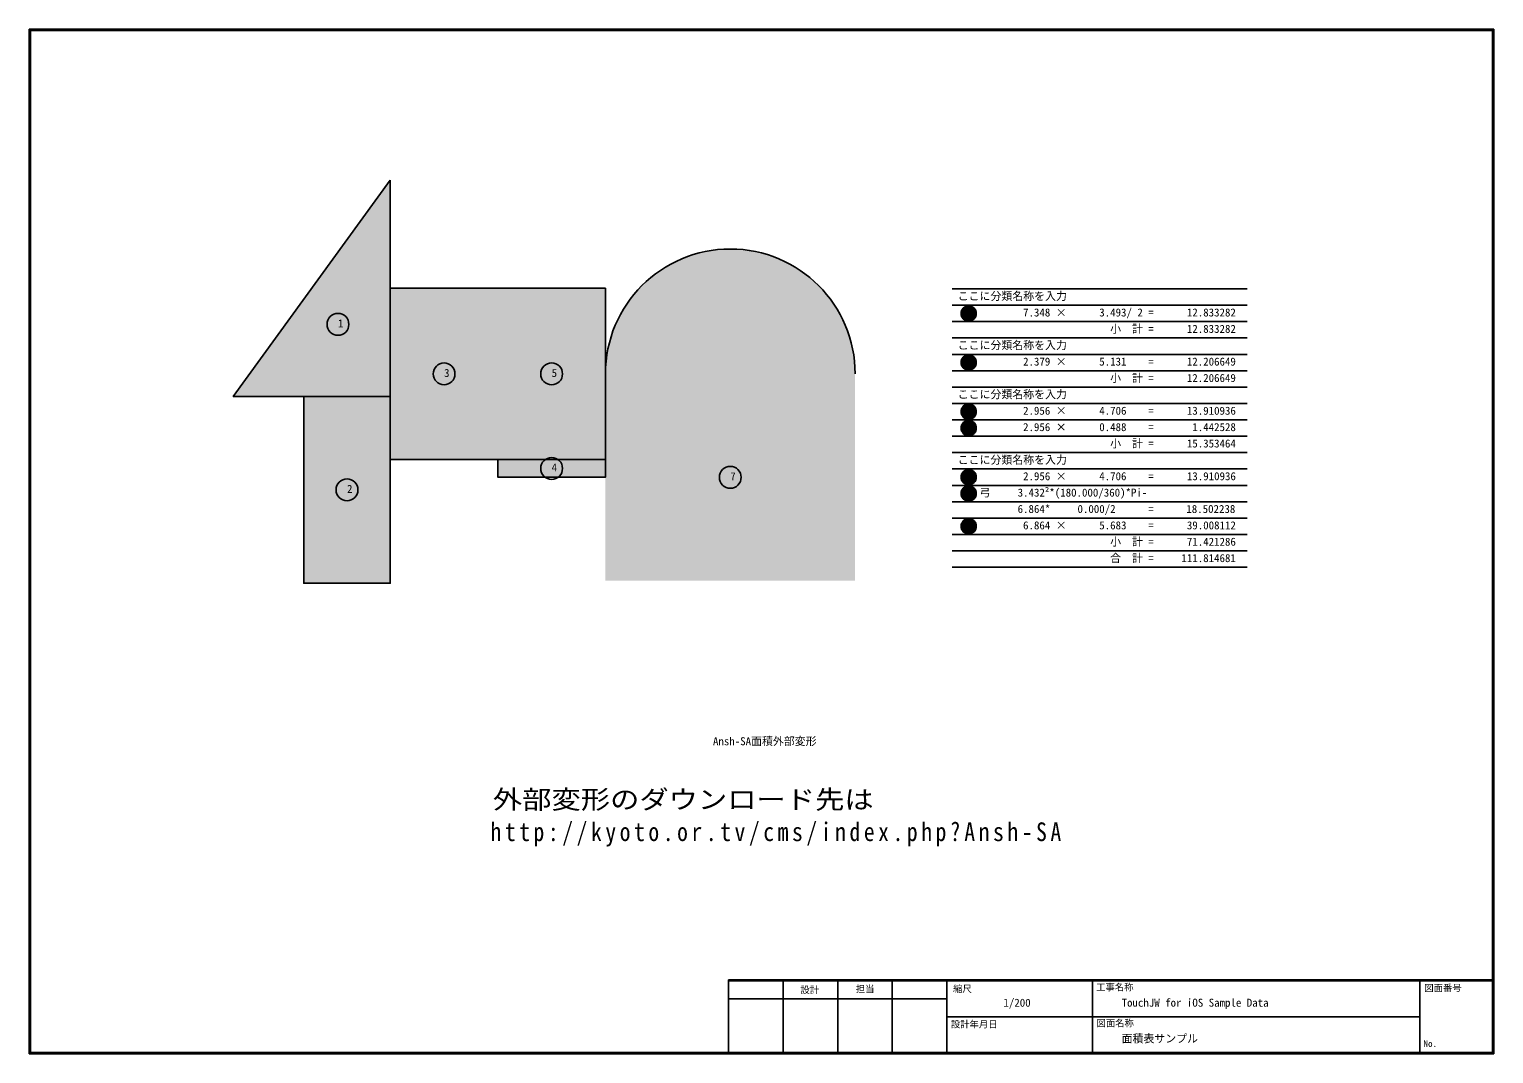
# Model space of a CAD drawing. Units: millimetres, scale not verified, with parts at other scales. Extents: x -19981 to 20270, y -14052 to 14100.
import ezdxf
from ezdxf.enums import TextEntityAlignment as Align

# ---------------------------------------------------------------- set-up
doc = ezdxf.new("R2010")
doc.units = ezdxf.units.MM
doc.header["$LTSCALE"] = 100
doc.layers.add('0-0', color=7, linetype='Continuous')
doc.layers.add('F-0', color=2, linetype='Continuous')
doc.styles.add('ＭＳ ゴシック', font='')
doc.styles.get('ＭＳ ゴシック').set_extended_font_data('MS Gothic')

msp = doc.modelspace()

# ---------------------------------------------------------------- hatches: boundary and pattern name
at = {"layer": '0-0'}
for color, points in [(4, [(-4145.6, 4629.9, -1), (2718.4, 4629.9)]), (8, [(6048.8, 6292.2, 1), (5628.8, 6292.2, 1)]), (110, [(6048.8, 4942.2, 1), (5628.8, 4942.2, 1)]), (211, [(6048.8, 3592.2, 1), (5628.8, 3592.2, 1)]), (211, [(6048.8, 3142.2, 1), (5628.8, 3142.2, 1)]), (4, [(6048.8, 1792.2, 1), (5628.8, 1792.2, 1)]), (4, [(6048.8, 1342.2, 1), (5628.8, 1342.2, 1)]), (4, [(6048.8, 442.2, 1), (5628.8, 442.2, 1)])]:
    msp.add_hatch(color=color, dxfattribs=at).paths.add_polyline_path(points)

# ---------------------------------------------------------------- linework, layer by layer
for p, q in [((5388.8, 6967.2), (13488.8, 6967.2)), ((5388.8, 6517.2), (13488.8, 6517.2)), ((5388.8, 6067.2), (13488.8, 6067.2)), ((5388.8, 5617.2), (13488.8, 5617.2)), ((5388.8, 5167.2), (13488.8, 5167.2)), ((5388.8, 4717.2), (13488.8, 4717.2)), ((5388.8, 4267.2), (13488.8, 4267.2)), ((5388.8, 3817.2), (13488.8, 3817.2)), ((5388.8, 3367.2), (13488.8, 3367.2)), ((5388.8, 2917.2), (13488.8, 2917.2)), ((5388.8, 2467.2), (13488.8, 2467.2)), ((5388.8, 2017.2), (13488.8, 2017.2)), ((5388.8, 1567.2), (13488.8, 1567.2)), ((5388.8, 1117.2), (13488.8, 1117.2)), ((5388.8, 667.2), (13488.8, 667.2)), ((5388.8, 217.2), (13488.8, 217.2)), ((5388.8, -232.8), (13488.8, -232.8)), ((5388.8, -682.8), (13488.8, -682.8))]:
    msp.add_line(p, q, dxfattribs=at)
for points in [[(-10058.3, 9956.3), (-14373.8, 4009.7), (-10058.3, 4009.7)], [(-10058.3, 9956.3), (-10058.3, 4009.7), (-12436.9, 4009.7), (-12436.9, -1121.4), (-10058.3, -1121.4), (-10058.3, 4009.7)]]:
    msp.add_lwpolyline(points, dxfattribs=at)
for points in [[(-10058.3, 6983), (-4145.6, 6983), (-4145.6, 2276.7), (-10058.3, 2276.7)], [(-7101.9, 2276.7), (-4145.6, 2276.7), (-4145.6, 1788.2), (-7101.9, 1788.2)]]:
    msp.add_lwpolyline(points, close=True, dxfattribs=at)
for centre, radius in [((5838.8, 6292.2), 210), ((-11496.8, 5991.9), 300), ((-8580.1, 4629.9), 300), ((-5623.8, 4629.9), 300), ((5838.8, 4942.2), 210), ((5838.8, 3592.2), 210), ((5838.8, 3142.2), 210), ((-5623.8, 2032.5), 300), ((-713.6, 1788.2), 300), ((-11247.6, 1444.2), 300), ((5838.8, 1792.2), 210), ((5838.8, 1342.2), 210), ((5838.8, 442.2), 210)]:
    msp.add_circle(centre, radius, dxfattribs=at)
msp.add_arc((-713.6, 4629.9), 3432, 0, 180, dxfattribs=at)
at = {"layer": '0-0', "color": 8}
msp.add_solid([(-14373.8, 4009.7), (-10058.3, 9956.3), (-10058.3, 4009.7)], dxfattribs=at)
at = {"layer": '0-0', "color": 211}
for points in [[(-10058.3, 6983), (-10058.3, 2276.7), (-7101.9, 6983), (-7101.9, 2276.7)], [(-7101.9, 1788.2), (-4145.6, 1788.2), (-7101.9, 2276.7), (-4145.6, 2276.7)]]:
    msp.add_solid(points, dxfattribs=at)
at = {"layer": '0-0', "color": 4}
for points in [[(-7101.9, 2276.7), (-4145.6, 2276.7), (-7101.9, 6983), (-4145.6, 6983)], [(-4145.6, 4629.9), (2718.4, 4629.9), (-4145.6, -1053.4), (2718.4, -1053.4)]]:
    msp.add_solid(points, dxfattribs=at)
at = {"layer": '0-0', "color": 110}
msp.add_solid([(-12436.9, 4009.7), (-12436.9, -1121.4), (-10058.3, 4009.7), (-10058.3, -1121.4)], dxfattribs=at)
at = {"layer": 'F-0'}
for p, q in [((20269.8, 14100.4), (-19980.8, 14100.4)), ((20269.8, -14052.2), (20269.8, 14100.4)), ((-19965.8, -14037.2), (-19965.8, 14085.4)), ((20239.8, 14070.4), (-19950.8, 14070.4)), ((20239.8, -14022.2), (20239.8, 14070.4)), ((-760.2, -14022.2), (-760.2, -12022.2)), ((20254.8, -12022.2), (-760.2, -12022.2)), ((20254.8, -12037.2), (-760.2, -12037.2)), ((20254.8, -12052.2), (-760.2, -12052.2)), ((739.8, -14022.2), (739.8, -12037.2)), ((2239.8, -14022.2), (2239.8, -12037.2)), ((3739.8, -14022.2), (3739.8, -12037.2)), ((5239.8, -14022.2), (5239.8, -12037.2)), ((9239.8, -14022.2), (9239.8, -12037.2)), ((18239.8, -14022.2), (18239.8, -12037.2)), ((5239.8, -12544.7), (-760.2, -12544.7)), ((5239.8, -13037.2), (18239.8, -13037.2)), ((20254.8, -14037.2), (-19965.8, -14037.2))]:
    msp.add_line(p, q, dxfattribs=at)
for points in [[(20269.8, -14052.2), (-19980.8, -14052.2), (-19980.8, 14100.4)], [(20254.8, -14037.2), (20254.8, 14085.4), (-19965.8, 14085.4)], [(20239.8, -14022.2), (-19950.8, -14022.2), (-19950.8, 14070.4)]]:
    msp.add_lwpolyline(points, dxfattribs=at)

# ---------------------------------------------------------------- texts
at = {"layer": '0-0', "style": 'ＭＳ ゴシック'}
for s, p in [('ここに分類名称を入力', (5538.8, 6592.2)), ('  1         7.348 ×      3.493/ 2 =', (5538.8, 6142.2)), (' 1', (-11646.8, 5841.9)), ('      12.833282', (10938.8, 6142.2)), ('                            小  計 =', (5538.8, 5692.2)), ('      12.833282', (10938.8, 5692.2)), ('ここに分類名称を入力', (5538.8, 5242.2)), ('  2         2.379 ×      5.131    =', (5538.8, 4792.2)), ('      12.206649', (10938.8, 4792.2)), (' 3', (-8730.1, 4479.9)), (' 5', (-5773.8, 4479.9)), ('                            小  計 =', (5538.8, 4342.2)), ('      12.206649', (10938.8, 4342.2)), ('ここに分類名称を入力', (5538.8, 3892.2)), ('  3         2.956 ×      4.706    =', (5538.8, 3442.2)), ('      13.910936', (10938.8, 3442.2)), ('  4         2.956 ×      0.488    =', (5538.8, 2992.2)), ('       1.442528', (10938.8, 2992.2)), ('                            小  計 =', (5538.8, 2542.2)), ('      15.353464', (10938.8, 2542.2)), (' 4', (-5773.8, 1882.5)), ('ここに分類名称を入力', (5538.8, 2092.2)), (' 7', (-863.6, 1638.2)), ('  5         2.956 ×      4.706    =', (5538.8, 1642.2)), ('      13.910936', (10938.8, 1642.2)), (' 2', (-11397.6, 1294.2)), ('  6 弓     3.432²*(180.000/360)*Pi-', (5538.8, 1192.2)), ('           6.864*     0.000/2      =      18.502238', (5538.8, 742.2)), ('  7         6.864 ×      5.683    =', (5538.8, 292.2)), ('      39.008112', (10938.8, 292.2)), ('                            小  計 =', (5538.8, -157.8)), ('      71.421286', (10938.8, -157.8)), ('                            合  計 =', (5538.8, -607.8)), ('     111.814681', (10938.8, -607.8)), ('Ansh-SA面積外部変形', (-1189.3, -5640.8))]:
    msp.add_text(s, height=219.9, dxfattribs=at).set_placement(p, align=Align.BOTTOM_LEFT)
at = {"layer": '0-0', "color": 2, "style": 'ＭＳ ゴシック', "width": 1.15}
msp.add_text('外部変形のダウンロード先は', height=513.2, dxfattribs=at).set_placement((-7237.9, -7475.7), align=Align.BOTTOM_LEFT)
at = {"layer": '0-0', "color": 2, "insert": (-7305.8, -8359.2), "char_height": 513.2, "attachment_point": 7, "style": 'ＭＳ ゴシック'}
msp.add_mtext('\\T1.33;\\W0.85;http://kyoto.or.tv/cms/index.php?Ansh-SA', dxfattribs=at)
at = {"layer": 'F-0', "color": 4, "style": 'ＭＳ ゴシック'}
for s, p in [('設計', (1215.2, -12446.6)), ('担当', (2735.4, -12416.2)), ('縮尺', (5411, -12416.2)), ('工事名称', (9342.2, -12371)), ('図面番号', (18361.8, -12392.2)), ('設計年月日', (5350.2, -13389.1)), ('図面名称', (9352.9, -13359)), ('No.', (18340.5, -13922))]:
    msp.add_text(s, height=183.3, dxfattribs=at).set_placement(p, align=Align.BOTTOM_LEFT)
at = {"layer": 'F-0', "color": 7, "style": 'ＭＳ ゴシック'}
for s, p in [('1/200', (6794.4, -12826.6)), ('TouchJW for iOS Sample Data', (10042.5, -12826.6)), ('面積表サンプル', (10042.5, -13811.6))]:
    msp.add_text(s, height=219.9, dxfattribs=at).set_placement(p, align=Align.BOTTOM_LEFT)

doc.saveas('drawing.dxf')
